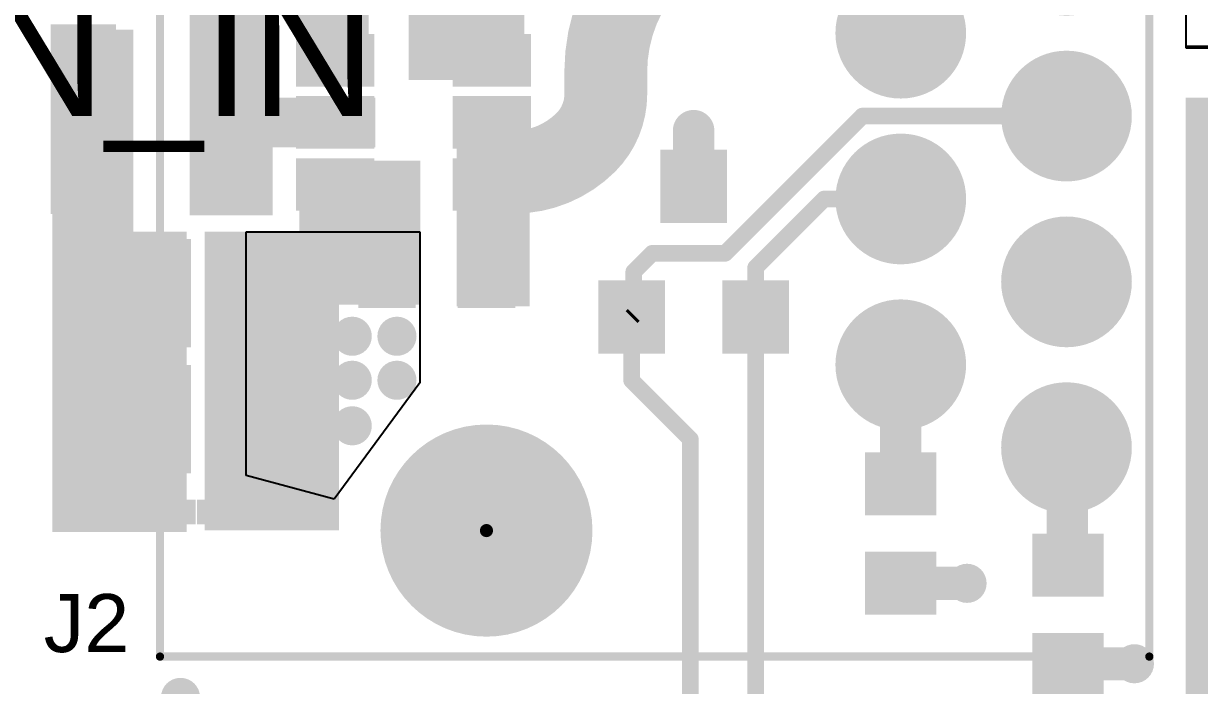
# Model space of a CAD drawing. Header units: millimetres. Extents: x -35.7 to 35.7, y -3.2 to 68.2.
# Drawn here: x -25.89 to -7.87, y 32.34 to 42.48 of the extents above; entities that cross this region are included whole.
import ezdxf

# ---------------------------------------------------------------- set-up
doc = ezdxf.new("R2010")
doc.units = ezdxf.units.MM
for name, color, linetype in [('BottomLayer', 5, 'Continuous'), ('BottomPaste', 16, 'Continuous'), ('BottomSolder', 6, 'Continuous'), ('MultiLayer', 9, 'Continuous'), ('PadHoleLayer', 156, 'Continuous'), ('TopLayer', 1, 'Continuous'), ('TopOverlay', 2, 'Continuous'), ('TopSolder', 216, 'Continuous'), ('ViaHoleLayer', 16, 'Continuous')]:
    doc.layers.add(name, color=color, linetype=linetype)
doc.styles.add('Arial', font='', dxfattribs={"height": 0.2})
doc.styles.get('Arial').set_extended_font_data('Arial')

# ---------------------------------------------------------------- blocks, each defined once
blk = doc.blocks.new('R__0603_B_4')
at = {"layer": 'BottomLayer'}
for points in [[(-1.143, -0.4445), (-1.143, 0.4445), (-0.381, 0.4445), (-0.381, -0.4445)], [(0.381, -0.4445), (0.381, 0.4445), (1.143, 0.4445), (1.143, -0.4445)]]:
    blk.add_hatch(color=5, dxfattribs=at).paths.add_polyline_path(points)
at = {"layer": 'BottomPaste'}
for points in [[(-1.143, -0.4445), (-1.143, 0.4445), (-0.381, 0.4445), (-0.381, -0.4445)], [(0.381, -0.4445), (0.381, 0.4445), (1.143, 0.4445), (1.143, -0.4445)]]:
    blk.add_hatch(color=16, dxfattribs=at).paths.add_polyline_path(points)
at = {"layer": 'BottomSolder'}
for points in [[(-1.2446, -0.5461), (-1.2446, 0.5461), (-0.2794, 0.5461), (-0.2794, -0.5461)], [(0.2794, -0.5461), (0.2794, 0.5461), (1.2446, 0.5461), (1.2446, -0.5461)]]:
    blk.add_hatch(color=6, dxfattribs=at).paths.add_polyline_path(points)
blk = doc.blocks.new('R__0603_B_6')
at = {"layer": 'BottomLayer'}
for points in [[(-1.143, -0.4445), (-1.143, 0.4445), (-0.381, 0.4445), (-0.381, -0.4445)], [(0.381, -0.4445), (0.381, 0.4445), (1.143, 0.4445), (1.143, -0.4445)]]:
    blk.add_hatch(color=5, dxfattribs=at).paths.add_polyline_path(points)
at = {"layer": 'BottomPaste'}
for points in [[(-1.143, -0.4445), (-1.143, 0.4445), (-0.381, 0.4445), (-0.381, -0.4445)], [(0.381, -0.4445), (0.381, 0.4445), (1.143, 0.4445), (1.143, -0.4445)]]:
    blk.add_hatch(color=16, dxfattribs=at).paths.add_polyline_path(points)
at = {"layer": 'BottomSolder'}
for points in [[(-1.2446, -0.5461), (-1.2446, 0.5461), (-0.2794, 0.5461), (-0.2794, -0.5461)], [(0.2794, -0.5461), (0.2794, 0.5461), (1.2446, 0.5461), (1.2446, -0.5461)]]:
    blk.add_hatch(color=6, dxfattribs=at).paths.add_polyline_path(points)
blk = doc.blocks.new('2_DFN__0_6_0_3__B_17')
at = {"layer": 'BottomLayer'}
for points in [[(-0.065, -0.135), (-0.325, -0.135), (-0.325, 0.135), (-0.065, 0.135)], [(0.325, -0.135), (0.065, -0.135), (0.065, 0.135), (0.325, 0.135)]]:
    blk.add_hatch(color=5, dxfattribs=at).paths.add_polyline_path(points)
at = {"layer": 'BottomPaste'}
for points in [[(-0.065, -0.135), (-0.325, -0.135), (-0.325, 0.135), (-0.065, 0.135)], [(0.325, -0.135), (0.065, -0.135), (0.065, 0.135), (0.325, 0.135)]]:
    blk.add_hatch(color=16, dxfattribs=at).paths.add_polyline_path(points)
at = {"layer": 'BottomSolder'}
for points in [[(-0.01, -0.19), (-0.38, -0.19), (-0.38, 0.19), (-0.01, 0.19)], [(0.38, -0.19), (0.01, -0.19), (0.01, 0.19), (0.38, 0.19)]]:
    blk.add_hatch(color=6, dxfattribs=at).paths.add_polyline_path(points)
blk = doc.blocks.new('TSOT_23_6_B_19')
at = {"layer": 'BottomLayer'}
for points in [[(-1.7, 1.25), (-0.7, 1.25), (-0.7, 0.65), (-1.7, 0.65)], [(0.7, 1.25), (1.7, 1.25), (1.7, 0.65), (0.7, 0.65)], [(-1.7, 0.3), (-0.7, 0.3), (-0.7, -0.3), (-1.7, -0.3)], [(0.7, 0.3), (1.7, 0.3), (1.7, -0.3), (0.7, -0.3)], [(-1.7, -0.65), (-0.7, -0.65), (-0.7, -1.25), (-1.7, -1.25)], [(0.7, -0.65), (1.7, -0.65), (1.7, -1.25), (0.7, -1.25)]]:
    blk.add_hatch(color=5, dxfattribs=at).paths.add_polyline_path(points)
at = {"layer": 'BottomPaste'}
for points in [[(-1.7, 1.25), (-0.7, 1.25), (-0.7, 0.65), (-1.7, 0.65)], [(0.7, 1.25), (1.7, 1.25), (1.7, 0.65), (0.7, 0.65)], [(-1.7, 0.3), (-0.7, 0.3), (-0.7, -0.3), (-1.7, -0.3)], [(0.7, 0.3), (1.7, 0.3), (1.7, -0.3), (0.7, -0.3)], [(-1.7, -0.65), (-0.7, -0.65), (-0.7, -1.25), (-1.7, -1.25)], [(0.7, -0.65), (1.7, -0.65), (1.7, -1.25), (0.7, -1.25)]]:
    blk.add_hatch(color=16, dxfattribs=at).paths.add_polyline_path(points)
at = {"layer": 'BottomSolder'}
for points in [[(-1.802, 1.352), (-0.598, 1.352), (-0.598, 0.548), (-1.802, 0.548)], [(0.598, 1.352), (1.802, 1.352), (1.802, 0.548), (0.598, 0.548)], [(-1.802, 0.402), (-0.598, 0.402), (-0.598, -0.402), (-1.802, -0.402)], [(0.598, 0.402), (1.802, 0.402), (1.802, -0.402), (0.598, -0.402)], [(-1.802, -0.548), (-0.598, -0.548), (-0.598, -1.352), (-1.802, -1.352)], [(0.598, -0.548), (1.802, -0.548), (1.802, -1.352), (0.598, -1.352)]]:
    blk.add_hatch(color=6, dxfattribs=at).paths.add_polyline_path(points)
blk = doc.blocks.new('FNR3015S3R9MT_B_20')
at = {"layer": 'BottomLayer'}
for points in [[(-1.55, 1.35), (-0.75, 1.35), (-0.75, -1.35), (-1.55, -1.35)], [(0.75, 1.35), (1.55, 1.35), (1.55, -1.35), (0.75, -1.35)]]:
    blk.add_hatch(color=5, dxfattribs=at).paths.add_polyline_path(points)
at = {"layer": 'BottomPaste'}
for points in [[(-1.55, 1.35), (-0.75, 1.35), (-0.75, -1.35), (-1.55, -1.35)], [(0.75, 1.35), (1.55, 1.35), (1.55, -1.35), (0.75, -1.35)]]:
    blk.add_hatch(color=16, dxfattribs=at).paths.add_polyline_path(points)
at = {"layer": 'BottomSolder'}
for points in [[(-1.652, 1.452), (-0.648, 1.452), (-0.648, -1.452), (-1.652, -1.452)], [(0.648, 1.452), (1.652, 1.452), (1.652, -1.452), (0.648, -1.452)]]:
    blk.add_hatch(color=6, dxfattribs=at).paths.add_polyline_path(points)
blk = doc.blocks.new('C___0805_B_21')
at = {"layer": 'BottomLayer'}
for points in [[(-1.524, 0.762), (-0.508, 0.762), (-0.508, -0.762), (-1.524, -0.762)], [(0.508, 0.762), (1.524, 0.762), (1.524, -0.762), (0.508, -0.762)]]:
    blk.add_hatch(color=5, dxfattribs=at).paths.add_polyline_path(points)
at = {"layer": 'BottomPaste'}
for points in [[(-1.524, 0.762), (-0.508, 0.762), (-0.508, -0.762), (-1.524, -0.762)], [(0.508, 0.762), (1.524, 0.762), (1.524, -0.762), (0.508, -0.762)]]:
    blk.add_hatch(color=16, dxfattribs=at).paths.add_polyline_path(points)
at = {"layer": 'BottomSolder'}
for points in [[(-1.594, 0.832), (-0.438, 0.832), (-0.438, -0.832), (-1.594, -0.832)], [(0.438, 0.832), (1.594, 0.832), (1.594, -0.832), (0.438, -0.832)]]:
    blk.add_hatch(color=6, dxfattribs=at).paths.add_polyline_path(points)
blk = doc.blocks.new('C___0805_B_22')
at = {"layer": 'BottomLayer'}
for points in [[(-1.524, 0.762), (-0.508, 0.762), (-0.508, -0.762), (-1.524, -0.762)], [(0.508, 0.762), (1.524, 0.762), (1.524, -0.762), (0.508, -0.762)]]:
    blk.add_hatch(color=5, dxfattribs=at).paths.add_polyline_path(points)
at = {"layer": 'BottomPaste'}
for points in [[(-1.524, 0.762), (-0.508, 0.762), (-0.508, -0.762), (-1.524, -0.762)], [(0.508, 0.762), (1.524, 0.762), (1.524, -0.762), (0.508, -0.762)]]:
    blk.add_hatch(color=16, dxfattribs=at).paths.add_polyline_path(points)
at = {"layer": 'BottomSolder'}
for points in [[(-1.594, 0.832), (-0.438, 0.832), (-0.438, -0.832), (-1.594, -0.832)], [(0.438, 0.832), (1.594, 0.832), (1.594, -0.832), (0.438, -0.832)]]:
    blk.add_hatch(color=6, dxfattribs=at).paths.add_polyline_path(points)
blk = doc.blocks.new('C___0603_B_23')
at = {"layer": 'BottomLayer'}
for points in [[(-1.143, -0.445), (-1.143, 0.445), (-0.381, 0.445), (-0.381, -0.445)], [(0.381, -0.445), (0.381, 0.445), (1.143, 0.445), (1.143, -0.445)]]:
    blk.add_hatch(color=5, dxfattribs=at).paths.add_polyline_path(points)
at = {"layer": 'BottomPaste'}
for points in [[(-1.143, -0.445), (-1.143, 0.445), (-0.381, 0.445), (-0.381, -0.445)], [(0.381, -0.445), (0.381, 0.445), (1.143, 0.445), (1.143, -0.445)]]:
    blk.add_hatch(color=16, dxfattribs=at).paths.add_polyline_path(points)
at = {"layer": 'BottomSolder'}
for points in [[(-1.203, -0.504), (-1.203, 0.504), (-0.321, 0.504), (-0.321, -0.504)], [(0.321, -0.504), (0.321, 0.504), (1.203, 0.504), (1.203, -0.504)]]:
    blk.add_hatch(color=6, dxfattribs=at).paths.add_polyline_path(points)
blk = doc.blocks.new('SOT_23_B_29')
at = {"layer": 'BottomLayer'}
for points in [[(-1.36, 1.46), (-0.54, 1.46), (-0.54, 0.54), (-1.36, 0.54)], [(0.54, 1.46), (1.36, 1.46), (1.36, 0.54), (0.54, 0.54)], [(-0.41, -0.54), (0.41, -0.54), (0.41, -1.46), (-0.41, -1.46)]]:
    blk.add_hatch(color=5, dxfattribs=at).paths.add_polyline_path(points)
at = {"layer": 'BottomPaste'}
for points in [[(-1.36, 1.46), (-0.54, 1.46), (-0.54, 0.54), (-1.36, 0.54)], [(0.54, 1.46), (1.36, 1.46), (1.36, 0.54), (0.54, 0.54)], [(-0.41, -0.54), (0.41, -0.54), (0.41, -1.46), (-0.41, -1.46)]]:
    blk.add_hatch(color=16, dxfattribs=at).paths.add_polyline_path(points)
at = {"layer": 'BottomSolder'}
for points in [[(-1.462, 1.562), (-0.438, 1.562), (-0.438, 0.438), (-1.462, 0.438)], [(0.438, 1.562), (1.462, 1.562), (1.462, 0.438), (0.438, 0.438)], [(-0.512, -0.438), (0.512, -0.438), (0.512, -1.562), (-0.512, -1.562)]]:
    blk.add_hatch(color=6, dxfattribs=at).paths.add_polyline_path(points)
blk = doc.blocks.new('0855115001_61')
at = {"layer": 'BottomLayer'}
h = blk.add_hatch(color=5, dxfattribs=at)
edge = h.paths.add_edge_path()
edge.add_arc((-3.175, 4.445), 0.9, 0, 360)
h = blk.add_hatch(color=5, dxfattribs=at)
edge = h.paths.add_edge_path()
edge.add_arc((-0.635, 4.445), 0.9, 0, 360)
h = blk.add_hatch(color=5, dxfattribs=at)
edge = h.paths.add_edge_path()
edge.add_arc((1.905, 4.445), 0.9, 0, 360)
h = blk.add_hatch(color=5, dxfattribs=at)
edge = h.paths.add_edge_path()
edge.add_arc((4.445, 4.445), 0.9, 0, 360)
h = blk.add_hatch(color=5, dxfattribs=at)
edge = h.paths.add_edge_path()
edge.add_arc((-4.445, 1.905), 0.9, 0, 360)
h = blk.add_hatch(color=5, dxfattribs=at)
edge = h.paths.add_edge_path()
edge.add_arc((-1.905, 1.905), 0.9, 0, 360)
h = blk.add_hatch(color=5, dxfattribs=at)
edge = h.paths.add_edge_path()
edge.add_arc((0.635, 1.905), 0.9, 0, 360)
h = blk.add_hatch(color=5, dxfattribs=at)
edge = h.paths.add_edge_path()
edge.add_arc((3.175, 1.905), 0.9, 0, 360)
at = {"layer": 'BottomSolder'}
h = blk.add_hatch(color=6, dxfattribs=at)
edge = h.paths.add_edge_path()
edge.add_arc((-3.175, 4.445), 1.0016, 0, 360)
h = blk.add_hatch(color=6, dxfattribs=at)
edge = h.paths.add_edge_path()
edge.add_arc((-0.635, 4.445), 1.0016, 0, 360)
h = blk.add_hatch(color=6, dxfattribs=at)
edge = h.paths.add_edge_path()
edge.add_arc((1.905, 4.445), 1.0016, 0, 360)
h = blk.add_hatch(color=6, dxfattribs=at)
edge = h.paths.add_edge_path()
edge.add_arc((4.445, 4.445), 1.0016, 0, 360)
h = blk.add_hatch(color=6, dxfattribs=at)
edge = h.paths.add_edge_path()
edge.add_arc((-4.445, 1.905), 1.0016, 0, 360)
h = blk.add_hatch(color=6, dxfattribs=at)
edge = h.paths.add_edge_path()
edge.add_arc((-1.905, 1.905), 1.0016, 0, 360)
h = blk.add_hatch(color=6, dxfattribs=at)
edge = h.paths.add_edge_path()
edge.add_arc((0.635, 1.905), 1.0016, 0, 360)
h = blk.add_hatch(color=6, dxfattribs=at)
edge = h.paths.add_edge_path()
edge.add_arc((3.175, 1.905), 1.0016, 0, 360)
h = blk.add_hatch(color=6, dxfattribs=at)
edge = h.paths.add_edge_path()
edge.add_arc((-5.715, -4.445), 0.1016, 0, 360)
h = blk.add_hatch(color=6, dxfattribs=at)
edge = h.paths.add_edge_path()
edge.add_arc((5.715, -4.445), 0.1016, 0, 360)
at = {"layer": 'MultiLayer'}
h = blk.add_hatch(color=9, dxfattribs=at)
edge = h.paths.add_edge_path()
edge.add_arc((-3.175, 4.445), 0.9, 0, 360)
h = blk.add_hatch(color=9, dxfattribs=at)
edge = h.paths.add_edge_path()
edge.add_arc((-0.635, 4.445), 0.9, 0, 360)
h = blk.add_hatch(color=9, dxfattribs=at)
edge = h.paths.add_edge_path()
edge.add_arc((1.905, 4.445), 0.9, 0, 360)
h = blk.add_hatch(color=9, dxfattribs=at)
edge = h.paths.add_edge_path()
edge.add_arc((4.445, 4.445), 0.9, 0, 360)
h = blk.add_hatch(color=9, dxfattribs=at)
edge = h.paths.add_edge_path()
edge.add_arc((-4.445, 1.905), 0.9, 0, 360)
h = blk.add_hatch(color=9, dxfattribs=at)
edge = h.paths.add_edge_path()
edge.add_arc((-1.905, 1.905), 0.9, 0, 360)
h = blk.add_hatch(color=9, dxfattribs=at)
edge = h.paths.add_edge_path()
edge.add_arc((0.635, 1.905), 0.9, 0, 360)
h = blk.add_hatch(color=9, dxfattribs=at)
edge = h.paths.add_edge_path()
edge.add_arc((3.175, 1.905), 0.9, 0, 360)
at = {"layer": 'PadHoleLayer'}
h = blk.add_hatch(color=156, dxfattribs=at)
edge = h.paths.add_edge_path()
edge.add_arc((-3.175, 4.445), 0.5, 0, 360)
h = blk.add_hatch(color=156, dxfattribs=at)
edge = h.paths.add_edge_path()
edge.add_arc((-0.635, 4.445), 0.5, 0, 360)
h = blk.add_hatch(color=156, dxfattribs=at)
edge = h.paths.add_edge_path()
edge.add_arc((1.905, 4.445), 0.5, 0, 360)
h = blk.add_hatch(color=156, dxfattribs=at)
edge = h.paths.add_edge_path()
edge.add_arc((4.445, 4.445), 0.5, 0, 360)
h = blk.add_hatch(color=156, dxfattribs=at)
edge = h.paths.add_edge_path()
edge.add_arc((-4.445, 1.905), 0.5, 0, 360)
h = blk.add_hatch(color=156, dxfattribs=at)
edge = h.paths.add_edge_path()
edge.add_arc((-1.905, 1.905), 0.5, 0, 360)
h = blk.add_hatch(color=156, dxfattribs=at)
edge = h.paths.add_edge_path()
edge.add_arc((0.635, 1.905), 0.5, 0, 360)
h = blk.add_hatch(color=156, dxfattribs=at)
edge = h.paths.add_edge_path()
edge.add_arc((3.175, 1.905), 0.5, 0, 360)
h = blk.add_hatch(color=156, dxfattribs=at)
edge = h.paths.add_edge_path()
edge.add_arc((-5.715, -4.445), 1.625, 0, 360)
h = blk.add_hatch(color=156, dxfattribs=at)
edge = h.paths.add_edge_path()
edge.add_arc((5.715, -4.445), 1.625, 0, 360)
at = {"layer": 'TopLayer'}
h = blk.add_hatch(color=1, dxfattribs=at)
edge = h.paths.add_edge_path()
edge.add_arc((-3.175, 4.445), 0.9, 0, 360)
h = blk.add_hatch(color=1, dxfattribs=at)
edge = h.paths.add_edge_path()
edge.add_arc((-0.635, 4.445), 0.9, 0, 360)
h = blk.add_hatch(color=1, dxfattribs=at)
edge = h.paths.add_edge_path()
edge.add_arc((1.905, 4.445), 0.9, 0, 360)
h = blk.add_hatch(color=1, dxfattribs=at)
edge = h.paths.add_edge_path()
edge.add_arc((4.445, 4.445), 0.9, 0, 360)
h = blk.add_hatch(color=1, dxfattribs=at)
edge = h.paths.add_edge_path()
edge.add_arc((-4.445, 1.905), 0.9, 0, 360)
h = blk.add_hatch(color=1, dxfattribs=at)
edge = h.paths.add_edge_path()
edge.add_arc((-1.905, 1.905), 0.9, 0, 360)
h = blk.add_hatch(color=1, dxfattribs=at)
edge = h.paths.add_edge_path()
edge.add_arc((0.635, 1.905), 0.9, 0, 360)
h = blk.add_hatch(color=1, dxfattribs=at)
edge = h.paths.add_edge_path()
edge.add_arc((3.175, 1.905), 0.9, 0, 360)
at = {"layer": 'TopSolder'}
h = blk.add_hatch(color=216, dxfattribs=at)
edge = h.paths.add_edge_path()
edge.add_arc((-3.175, 4.445), 1.0016, 0, 360)
h = blk.add_hatch(color=216, dxfattribs=at)
edge = h.paths.add_edge_path()
edge.add_arc((-0.635, 4.445), 1.0016, 0, 360)
h = blk.add_hatch(color=216, dxfattribs=at)
edge = h.paths.add_edge_path()
edge.add_arc((1.905, 4.445), 1.0016, 0, 360)
h = blk.add_hatch(color=216, dxfattribs=at)
edge = h.paths.add_edge_path()
edge.add_arc((4.445, 4.445), 1.0016, 0, 360)
h = blk.add_hatch(color=216, dxfattribs=at)
edge = h.paths.add_edge_path()
edge.add_arc((-4.445, 1.905), 1.0016, 0, 360)
h = blk.add_hatch(color=216, dxfattribs=at)
edge = h.paths.add_edge_path()
edge.add_arc((-1.905, 1.905), 1.0016, 0, 360)
h = blk.add_hatch(color=216, dxfattribs=at)
edge = h.paths.add_edge_path()
edge.add_arc((0.635, 1.905), 1.0016, 0, 360)
h = blk.add_hatch(color=216, dxfattribs=at)
edge = h.paths.add_edge_path()
edge.add_arc((3.175, 1.905), 1.0016, 0, 360)
h = blk.add_hatch(color=216, dxfattribs=at)
edge = h.paths.add_edge_path()
edge.add_arc((-5.715, -4.445), 0.1016, 0, 360)
h = blk.add_hatch(color=216, dxfattribs=at)
edge = h.paths.add_edge_path()
edge.add_arc((5.715, -4.445), 0.1016, 0, 360)
at = {"layer": 'TopOverlay'}
for points, const_width in [([(7.6454, 5.715), (-7.6708, 5.715)], 0.127), ([(-7.6708, -9.4488), (-7.6708, 5.715)], 0.127), ([(7.6454, -9.4488), (7.6454, 5.715)], 0.127), ([(-5.588, 1.9558), (-5.8928, 2.2606)], 0.254), ([(-5.8928, 1.651), (-5.8928, 2.2606)], 0.254), ([(-5.8928, 1.651), (-5.588, 1.9558)], 0.254), ([(7.6454, -9.4488), (-7.6708, -9.4488)], 0.127)]:
    blk.add_lwpolyline(points, dxfattribs=dict(at, const_width=const_width))
for points, const_width in [([(-7.70255, 5.715, 1), (-7.63905, 5.715, 1)], 0.0635), ([(-7.70255, 5.715, 1), (-7.63905, 5.715, 1)], 0.0635), ([(7.61365, 5.715, 1), (7.67715, 5.715, 1)], 0.0635), ([(7.61365, 5.715, 1), (7.67715, 5.715, 1)], 0.0635), ([(-5.9563, 2.2606, 1), (-5.8293, 2.2606, 1)], 0.127), ([(-5.9563, 2.2606, 1), (-5.8293, 2.2606, 1)], 0.127), ([(-5.6515, 1.9558, 1), (-5.5245, 1.9558, 1)], 0.127), ([(-5.6515, 1.9558, 1), (-5.5245, 1.9558, 1)], 0.127), ([(-5.9563, 1.651, 1), (-5.8293, 1.651, 1)], 0.127), ([(-5.9563, 1.651, 1), (-5.8293, 1.651, 1)], 0.127), ([(-7.70255, -9.4488, 1), (-7.63905, -9.4488, 1)], 0.0635), ([(-7.70255, -9.4488, 1), (-7.63905, -9.4488, 1)], 0.0635), ([(7.61365, -9.4488, 1), (7.67715, -9.4488, 1)], 0.0635), ([(7.61365, -9.4488, 1), (7.67715, -9.4488, 1)], 0.0635)]:
    blk.add_lwpolyline(points, format="xyb", close=True, dxfattribs=dict(at, const_width=const_width))

msp = doc.modelspace()

# ---------------------------------------------------------------- hatches: boundary and pattern name
at = {"layer": 'BottomLayer'}
for points in [[(-23.343, 39.544), (-22.073, 39.544), (-22.073, 43.472), (-23.343, 43.472)], [(-20.599, 43.485), (-21.692, 43.485), (-21.692, 41.605), (-20.599, 41.605)], [(-19.99, 41.62), (-18.214, 41.62), (-18.214, 43.028), (-19.99, 43.028)], [(-25.451, 34.696), (-24.206, 34.696), (-24.206, 42.393), (-25.451, 42.393)], [(-20.498, 40.589), (-20.498, 41.351), (-23.114, 41.351), (-23.114, 40.589)], [(-18.136, 41.275), (-19.253, 41.275), (-19.253, 38.151), (-18.136, 38.151)], [(-2.243, 41.351), (-8.077, 41.351), (-8.077, 23.292), (-2.243, 23.292)], [(-19.812, 40.386), (-21.666, 40.386), (-21.666, 38.176), (-19.812, 38.176)], [(-24.587, 34.696), (-23.393, 34.696), (-23.393, 39.294), (-24.587, 39.294)], [(-23.114, 34.722), (-21.057, 34.722), (-21.057, 39.294), (-23.114, 39.294)]]:
    msp.add_hatch(color=5, dxfattribs=at).paths.add_polyline_path(points)
h = msp.add_hatch(color=5, dxfattribs=at)
edge = h.paths.add_edge_path()
edge.add_arc((-18.669, 42.647), 0.3, 0, 360)
h = msp.add_hatch(color=5, dxfattribs=at)
edge = h.paths.add_edge_path()
edge.add_arc((-19.635, 41.971), 0.3, 0, 360)
h = msp.add_hatch(color=5, dxfattribs=at)
edge = h.paths.add_edge_path()
edge.add_arc((-15.621, 40.843), 0.3, 0, 360)
h = msp.add_hatch(color=5, dxfattribs=at)
edge = h.paths.add_edge_path()
edge.add_arc((-20.168, 40), 0.3, 0, 360)
h = msp.add_hatch(color=5, dxfattribs=at)
edge = h.paths.add_edge_path()
edge.add_arc((-24.943, 38.964), 0.3, 0, 360)
h = msp.add_hatch(color=5, dxfattribs=at)
edge = h.paths.add_edge_path()
edge.add_arc((-24.943, 38.214), 0.3, 0, 360)
h = msp.add_hatch(color=5, dxfattribs=at)
edge = h.paths.add_edge_path()
edge.add_arc((-20.853, 37.694), 0.3, 0, 360)
h = msp.add_hatch(color=5, dxfattribs=at)
edge = h.paths.add_edge_path()
edge.add_arc((-20.168, 37.694), 0.3, 0, 360)
h = msp.add_hatch(color=5, dxfattribs=at)
edge = h.paths.add_edge_path()
edge.add_arc((-24.943, 37.465), 0.3, 0, 360)
h = msp.add_hatch(color=5, dxfattribs=at)
edge = h.paths.add_edge_path()
edge.add_arc((-20.853, 37.02), 0.3, 0, 360)
h = msp.add_hatch(color=5, dxfattribs=at)
edge = h.paths.add_edge_path()
edge.add_arc((-20.168, 37.02), 0.3, 0, 360)
h = msp.add_hatch(color=5, dxfattribs=at)
edge = h.paths.add_edge_path()
edge.add_arc((-24.943, 36.716), 0.3, 0, 360)
h = msp.add_hatch(color=5, dxfattribs=at)
edge = h.paths.add_edge_path()
edge.add_arc((-20.853, 36.322), 0.3, 0, 360)
h = msp.add_hatch(color=5, dxfattribs=at)
edge = h.paths.add_edge_path()
edge.add_arc((-24.943, 35.966), 0.3, 0, 360)
h = msp.add_hatch(color=5, dxfattribs=at)
edge = h.paths.add_edge_path()
edge.add_arc((-24.943, 35.217), 0.3, 0, 360)
h = msp.add_hatch(color=5, dxfattribs=at)
edge = h.paths.add_edge_path()
edge.add_arc((-22.174, 35.027), 0.3, 0, 360)
h = msp.add_hatch(color=5, dxfattribs=at)
edge = h.paths.add_edge_path()
edge.add_arc((-21.463, 35.027), 0.3, 0, 360)
h = msp.add_hatch(color=5, dxfattribs=at)
edge = h.paths.add_edge_path()
edge.add_arc((-11.43, 33.909), 0.3, 0, 360)
h = msp.add_hatch(color=5, dxfattribs=at)
edge = h.paths.add_edge_path()
edge.add_arc((-8.865, 32.677), 0.3, 0, 360)
h = msp.add_hatch(color=5, dxfattribs=at)
edge = h.paths.add_edge_path()
edge.add_arc((-23.485, 32.161), 0.3, 0, 360)
at = {"layer": 'BottomSolder'}
h = msp.add_hatch(color=6, dxfattribs=at)
edge = h.paths.add_edge_path()
edge.add_arc((-19.635, 41.971), 0.15, 0, 360)
h = msp.add_hatch(color=6, dxfattribs=at)
edge = h.paths.add_edge_path()
edge.add_arc((-15.621, 40.843), 0.15, 0, 360)
h = msp.add_hatch(color=6, dxfattribs=at)
edge = h.paths.add_edge_path()
edge.add_arc((-20.168, 40), 0.15, 0, 360)
h = msp.add_hatch(color=6, dxfattribs=at)
edge = h.paths.add_edge_path()
edge.add_arc((-24.943, 38.964), 0.15, 0, 360)
h = msp.add_hatch(color=6, dxfattribs=at)
edge = h.paths.add_edge_path()
edge.add_arc((-24.943, 38.214), 0.15, 0, 360)
h = msp.add_hatch(color=6, dxfattribs=at)
edge = h.paths.add_edge_path()
edge.add_arc((-20.853, 37.694), 0.15, 0, 360)
h = msp.add_hatch(color=6, dxfattribs=at)
edge = h.paths.add_edge_path()
edge.add_arc((-20.168, 37.694), 0.15, 0, 360)
h = msp.add_hatch(color=6, dxfattribs=at)
edge = h.paths.add_edge_path()
edge.add_arc((-24.943, 37.465), 0.15, 0, 360)
h = msp.add_hatch(color=6, dxfattribs=at)
edge = h.paths.add_edge_path()
edge.add_arc((-20.853, 37.02), 0.15, 0, 360)
h = msp.add_hatch(color=6, dxfattribs=at)
edge = h.paths.add_edge_path()
edge.add_arc((-20.168, 37.02), 0.15, 0, 360)
h = msp.add_hatch(color=6, dxfattribs=at)
edge = h.paths.add_edge_path()
edge.add_arc((-24.943, 36.716), 0.15, 0, 360)
h = msp.add_hatch(color=6, dxfattribs=at)
edge = h.paths.add_edge_path()
edge.add_arc((-20.853, 36.322), 0.15, 0, 360)
h = msp.add_hatch(color=6, dxfattribs=at)
edge = h.paths.add_edge_path()
edge.add_arc((-24.943, 35.966), 0.15, 0, 360)
h = msp.add_hatch(color=6, dxfattribs=at)
edge = h.paths.add_edge_path()
edge.add_arc((-24.943, 35.217), 0.15, 0, 360)
h = msp.add_hatch(color=6, dxfattribs=at)
edge = h.paths.add_edge_path()
edge.add_arc((-22.174, 35.027), 0.15, 0, 360)
h = msp.add_hatch(color=6, dxfattribs=at)
edge = h.paths.add_edge_path()
edge.add_arc((-21.463, 35.027), 0.15, 0, 360)
h = msp.add_hatch(color=6, dxfattribs=at)
edge = h.paths.add_edge_path()
edge.add_arc((-11.43, 33.909), 0.15, 0, 360)
h = msp.add_hatch(color=6, dxfattribs=at)
edge = h.paths.add_edge_path()
edge.add_arc((-8.865, 32.677), 0.15, 0, 360)
at = {"layer": 'TopLayer'}
h = msp.add_hatch(color=1, dxfattribs=at)
edge = h.paths.add_edge_path()
edge.add_arc((-18.669, 42.647), 0.3, 0, 360)
h = msp.add_hatch(color=1, dxfattribs=at)
edge = h.paths.add_edge_path()
edge.add_arc((-19.635, 41.971), 0.3, 0, 360)
msp.add_hatch(color=1, dxfattribs=at).paths.add_polyline_path([(-1.499, 28.092), (-1.499, 41.3), (-8.077, 41.3), (-8.077, 28.092)])
h = msp.add_hatch(color=1, dxfattribs=at)
edge = h.paths.add_edge_path()
edge.add_arc((-15.621, 40.843), 0.3, 0, 360)
h = msp.add_hatch(color=1, dxfattribs=at)
edge = h.paths.add_edge_path()
edge.add_arc((-20.168, 40), 0.3, 0, 360)
h = msp.add_hatch(color=1, dxfattribs=at)
edge = h.paths.add_edge_path()
edge.add_arc((-24.943, 38.964), 0.3, 0, 360)
h = msp.add_hatch(color=1, dxfattribs=at)
edge = h.paths.add_edge_path()
edge.add_arc((-24.943, 38.214), 0.3, 0, 360)
h = msp.add_hatch(color=1, dxfattribs=at)
edge = h.paths.add_edge_path()
edge.add_arc((-20.853, 37.694), 0.3, 0, 360)
h = msp.add_hatch(color=1, dxfattribs=at)
edge = h.paths.add_edge_path()
edge.add_arc((-20.168, 37.694), 0.3, 0, 360)
h = msp.add_hatch(color=1, dxfattribs=at)
edge = h.paths.add_edge_path()
edge.add_arc((-24.943, 37.465), 0.3, 0, 360)
h = msp.add_hatch(color=1, dxfattribs=at)
edge = h.paths.add_edge_path()
edge.add_arc((-20.853, 37.02), 0.3, 0, 360)
h = msp.add_hatch(color=1, dxfattribs=at)
edge = h.paths.add_edge_path()
edge.add_arc((-20.168, 37.02), 0.3, 0, 360)
h = msp.add_hatch(color=1, dxfattribs=at)
edge = h.paths.add_edge_path()
edge.add_arc((-24.943, 36.716), 0.3, 0, 360)
h = msp.add_hatch(color=1, dxfattribs=at)
edge = h.paths.add_edge_path()
edge.add_arc((-20.853, 36.322), 0.3, 0, 360)
h = msp.add_hatch(color=1, dxfattribs=at)
edge = h.paths.add_edge_path()
edge.add_arc((-24.943, 35.966), 0.3, 0, 360)
h = msp.add_hatch(color=1, dxfattribs=at)
edge = h.paths.add_edge_path()
edge.add_arc((-24.943, 35.217), 0.3, 0, 360)
h = msp.add_hatch(color=1, dxfattribs=at)
edge = h.paths.add_edge_path()
edge.add_arc((-22.174, 35.027), 0.3, 0, 360)
h = msp.add_hatch(color=1, dxfattribs=at)
edge = h.paths.add_edge_path()
edge.add_arc((-21.463, 35.027), 0.3, 0, 360)
h = msp.add_hatch(color=1, dxfattribs=at)
edge = h.paths.add_edge_path()
edge.add_arc((-11.43, 33.909), 0.3, 0, 360)
h = msp.add_hatch(color=1, dxfattribs=at)
edge = h.paths.add_edge_path()
edge.add_arc((-8.865, 32.677), 0.3, 0, 360)
h = msp.add_hatch(color=1, dxfattribs=at)
edge = h.paths.add_edge_path()
edge.add_arc((-23.485, 32.161), 0.3, 0, 360)
at = {"layer": 'TopSolder'}
h = msp.add_hatch(color=216, dxfattribs=at)
edge = h.paths.add_edge_path()
edge.add_arc((-19.635, 41.971), 0.15, 0, 360)
h = msp.add_hatch(color=216, dxfattribs=at)
edge = h.paths.add_edge_path()
edge.add_arc((-15.621, 40.843), 0.15, 0, 360)
h = msp.add_hatch(color=216, dxfattribs=at)
edge = h.paths.add_edge_path()
edge.add_arc((-20.168, 40), 0.15, 0, 360)
h = msp.add_hatch(color=216, dxfattribs=at)
edge = h.paths.add_edge_path()
edge.add_arc((-24.943, 38.964), 0.15, 0, 360)
h = msp.add_hatch(color=216, dxfattribs=at)
edge = h.paths.add_edge_path()
edge.add_arc((-24.943, 38.214), 0.15, 0, 360)
h = msp.add_hatch(color=216, dxfattribs=at)
edge = h.paths.add_edge_path()
edge.add_arc((-20.853, 37.694), 0.15, 0, 360)
h = msp.add_hatch(color=216, dxfattribs=at)
edge = h.paths.add_edge_path()
edge.add_arc((-20.168, 37.694), 0.15, 0, 360)
h = msp.add_hatch(color=216, dxfattribs=at)
edge = h.paths.add_edge_path()
edge.add_arc((-24.943, 37.465), 0.15, 0, 360)
h = msp.add_hatch(color=216, dxfattribs=at)
edge = h.paths.add_edge_path()
edge.add_arc((-20.853, 37.02), 0.15, 0, 360)
h = msp.add_hatch(color=216, dxfattribs=at)
edge = h.paths.add_edge_path()
edge.add_arc((-20.168, 37.02), 0.15, 0, 360)
h = msp.add_hatch(color=216, dxfattribs=at)
edge = h.paths.add_edge_path()
edge.add_arc((-24.943, 36.716), 0.15, 0, 360)
h = msp.add_hatch(color=216, dxfattribs=at)
edge = h.paths.add_edge_path()
edge.add_arc((-20.853, 36.322), 0.15, 0, 360)
h = msp.add_hatch(color=216, dxfattribs=at)
edge = h.paths.add_edge_path()
edge.add_arc((-24.943, 35.966), 0.15, 0, 360)
h = msp.add_hatch(color=216, dxfattribs=at)
edge = h.paths.add_edge_path()
edge.add_arc((-24.943, 35.217), 0.15, 0, 360)
h = msp.add_hatch(color=216, dxfattribs=at)
edge = h.paths.add_edge_path()
edge.add_arc((-22.174, 35.027), 0.15, 0, 360)
h = msp.add_hatch(color=216, dxfattribs=at)
edge = h.paths.add_edge_path()
edge.add_arc((-21.463, 35.027), 0.15, 0, 360)
h = msp.add_hatch(color=216, dxfattribs=at)
edge = h.paths.add_edge_path()
edge.add_arc((-11.43, 33.909), 0.15, 0, 360)
h = msp.add_hatch(color=216, dxfattribs=at)
edge = h.paths.add_edge_path()
edge.add_arc((-8.865, 32.677), 0.15, 0, 360)
at = {"layer": 'ViaHoleLayer'}
h = msp.add_hatch(color=16, dxfattribs=at)
edge = h.paths.add_edge_path()
edge.add_arc((-19.635, 41.971), 0.15, 0, 360)
h = msp.add_hatch(color=16, dxfattribs=at)
edge = h.paths.add_edge_path()
edge.add_arc((-15.621, 40.843), 0.15, 0, 360)
h = msp.add_hatch(color=16, dxfattribs=at)
edge = h.paths.add_edge_path()
edge.add_arc((-20.168, 40), 0.15, 0, 360)
h = msp.add_hatch(color=16, dxfattribs=at)
edge = h.paths.add_edge_path()
edge.add_arc((-24.943, 38.964), 0.15, 0, 360)
h = msp.add_hatch(color=16, dxfattribs=at)
edge = h.paths.add_edge_path()
edge.add_arc((-24.943, 38.214), 0.15, 0, 360)
h = msp.add_hatch(color=16, dxfattribs=at)
edge = h.paths.add_edge_path()
edge.add_arc((-20.853, 37.694), 0.15, 0, 360)
h = msp.add_hatch(color=16, dxfattribs=at)
edge = h.paths.add_edge_path()
edge.add_arc((-20.168, 37.694), 0.15, 0, 360)
h = msp.add_hatch(color=16, dxfattribs=at)
edge = h.paths.add_edge_path()
edge.add_arc((-24.943, 37.465), 0.15, 0, 360)
h = msp.add_hatch(color=16, dxfattribs=at)
edge = h.paths.add_edge_path()
edge.add_arc((-20.853, 37.02), 0.15, 0, 360)
h = msp.add_hatch(color=16, dxfattribs=at)
edge = h.paths.add_edge_path()
edge.add_arc((-20.168, 37.02), 0.15, 0, 360)
h = msp.add_hatch(color=16, dxfattribs=at)
edge = h.paths.add_edge_path()
edge.add_arc((-24.943, 36.716), 0.15, 0, 360)
h = msp.add_hatch(color=16, dxfattribs=at)
edge = h.paths.add_edge_path()
edge.add_arc((-20.853, 36.322), 0.15, 0, 360)
h = msp.add_hatch(color=16, dxfattribs=at)
edge = h.paths.add_edge_path()
edge.add_arc((-24.943, 35.966), 0.15, 0, 360)
h = msp.add_hatch(color=16, dxfattribs=at)
edge = h.paths.add_edge_path()
edge.add_arc((-24.943, 35.217), 0.15, 0, 360)
h = msp.add_hatch(color=16, dxfattribs=at)
edge = h.paths.add_edge_path()
edge.add_arc((-22.174, 35.027), 0.15, 0, 360)
h = msp.add_hatch(color=16, dxfattribs=at)
edge = h.paths.add_edge_path()
edge.add_arc((-21.463, 35.027), 0.15, 0, 360)
h = msp.add_hatch(color=16, dxfattribs=at)
edge = h.paths.add_edge_path()
edge.add_arc((-11.43, 33.909), 0.15, 0, 360)
h = msp.add_hatch(color=16, dxfattribs=at)
edge = h.paths.add_edge_path()
edge.add_arc((-8.865, 32.677), 0.15, 0, 360)

# ---------------------------------------------------------------- linework, layer by layer
at = {"layer": 'BottomLayer'}
for p, q in [((-8.077, 46.569), (-8.077, 42.139)), ((-8.077, 42.139), (-0.838, 42.139)), ((-22.479, 35.56), (-22.479, 39.294)), ((-22.479, 39.294), (-19.815, 39.294)), ((-19.815, 39.294), (-19.815, 36.982)), ((-19.815, 36.982), (-21.128, 35.196)), ((-21.128, 35.196), (-22.479, 35.56))]:
    msp.add_line(p, q, dxfattribs=at)
at = {"layer": 'BottomLayer', "const_width": 1.27}
for points in [[(-16.967, 41.747, -0.198912), (-16.223, 43.543)], [(-16.967, 41.401, -0.198912), (-17.272, 40.665)], [(-17.272, 40.665, -0.198912), (-18.376, 40.208)]]:
    msp.add_lwpolyline(points, format="xyb", dxfattribs=at)
at = {"layer": 'BottomLayer'}
for points, const_width in [([(-16.967, 41.401), (-16.967, 41.747)], 1.27), ([(-22.377, 40.996), (-22.352, 40.97)], 0.635), ([(-15.621, 39.989), (-15.621, 40.843)], 0.635), ([(-15.138, 38.964), (-13.035, 41.067)], 0.254), ([(-13.035, 41.067), (-9.906, 41.067)], 0.254), ([(-18.593, 40.208), (-18.376, 40.208)], 1.27), ([(-14.671, 38.745), (-13.619, 39.797)], 0.254), ([(-13.619, 39.797), (-12.446, 39.797)], 0.254), ([(-16.538, 38.681), (-16.256, 38.964)], 0.254), ([(-16.256, 38.964), (-15.138, 38.964)], 0.254), ([(-16.538, 38.022), (-16.538, 38.681)], 0.254), ([(-14.671, 37.989), (-14.671, 38.745)], 0.254), ([(-16.571, 37.989), (-16.538, 38.022)], 0.254), ([(-16.571, 37.018), (-16.571, 37.989)], 0.254), ([(-14.671, 24.432), (-14.671, 37.989)], 0.254), ([(-12.446, 35.433), (-12.446, 37.257)], 0.635), ([(-16.571, 37.018), (-15.672, 36.119)], 0.254), ([(-15.672, 24.663), (-15.672, 36.119)], 0.254), ([(-9.893, 34.201), (-9.893, 35.974)], 0.635), ([(-9.906, 35.987), (-9.893, 35.974)], 0.457), ([(-9.893, 34.201), (-9.881, 34.188)], 0.457), ([(-12.446, 33.909), (-11.43, 33.909)], 0.508), ([(-9.881, 32.677), (-8.865, 32.677)], 0.508)]:
    msp.add_lwpolyline(points, dxfattribs=dict(at, const_width=const_width))
for points, const_width in [([(-17.285, 41.747, 1), (-16.65, 41.747, 1)], 0.635), ([(-17.285, 41.747, 1), (-16.65, 41.747, 1)], 0.635), ([(-17.285, 41.401, 1), (-16.65, 41.401, 1)], 0.635), ([(-17.285, 41.401, 1), (-16.65, 41.401, 1)], 0.635), ([(-22.536, 40.996, 1), (-22.219, 40.996, 1)], 0.318), ([(-22.511, 40.97, 1), (-22.193, 40.97, 1)], 0.318), ([(-17.59, 40.665, 1), (-16.954, 40.665, 1)], 0.635), ([(-17.59, 40.665, 1), (-16.954, 40.665, 1)], 0.635), ([(-15.78, 40.843, 1), (-15.462, 40.843, 1)], 0.318), ([(-13.099, 41.067, 1), (-12.972, 41.067, 1)], 0.127), ([(-13.099, 41.067, 1), (-12.972, 41.067, 1)], 0.127), ([(-9.97, 41.067, 1), (-9.842, 41.067, 1)], 0.127), ([(-18.91, 40.208, 1), (-18.275, 40.208, 1)], 0.635), ([(-18.693, 40.208, 1), (-18.058, 40.208, 1)], 0.635), ([(-18.693, 40.208, 1), (-18.058, 40.208, 1)], 0.635), ([(-15.78, 39.989, 1), (-15.462, 39.989, 1)], 0.318), ([(-13.683, 39.797, 1), (-13.556, 39.797, 1)], 0.127), ([(-13.683, 39.797, 1), (-13.556, 39.797, 1)], 0.127), ([(-12.509, 39.797, 1), (-12.383, 39.797, 1)], 0.127), ([(-16.32, 38.964, 1), (-16.192, 38.964, 1)], 0.127), ([(-16.32, 38.964, 1), (-16.192, 38.964, 1)], 0.127), ([(-15.202, 38.964, 1), (-15.075, 38.964, 1)], 0.127), ([(-15.202, 38.964, 1), (-15.075, 38.964, 1)], 0.127), ([(-16.602, 38.681, 1), (-16.475, 38.681, 1)], 0.127), ([(-16.602, 38.681, 1), (-16.475, 38.681, 1)], 0.127), ([(-14.734, 38.745, 1), (-14.607, 38.745, 1)], 0.127), ([(-14.734, 38.745, 1), (-14.607, 38.745, 1)], 0.127), ([(-16.635, 37.989, 1), (-16.508, 37.989, 1)], 0.127), ([(-16.635, 37.989, 1), (-16.508, 37.989, 1)], 0.127), ([(-16.602, 38.022, 1), (-16.475, 38.022, 1)], 0.127), ([(-16.602, 38.022, 1), (-16.475, 38.022, 1)], 0.127), ([(-14.734, 37.989, 1), (-14.607, 37.989, 1)], 0.127), ([(-14.734, 37.989, 1), (-14.607, 37.989, 1)], 0.127), ([(-12.605, 37.257, 1), (-12.287, 37.257, 1)], 0.318), ([(-16.635, 37.018, 1), (-16.508, 37.018, 1)], 0.127), ([(-16.635, 37.018, 1), (-16.508, 37.018, 1)], 0.127), ([(-15.735, 36.119, 1), (-15.608, 36.119, 1)], 0.127), ([(-15.735, 36.119, 1), (-15.608, 36.119, 1)], 0.127), ([(-10.052, 35.974, 1), (-9.735, 35.974, 1)], 0.318), ([(-10.02, 35.987, 1), (-9.792, 35.987, 1)], 0.229), ([(-10.008, 35.974, 1), (-9.779, 35.974, 1)], 0.229), ([(-12.605, 35.433, 1), (-12.287, 35.433, 1)], 0.318), ([(-10.052, 34.201, 1), (-9.735, 34.201, 1)], 0.318), ([(-10.008, 34.201, 1), (-9.779, 34.201, 1)], 0.229), ([(-9.995, 34.188, 1), (-9.766, 34.188, 1)], 0.229), ([(-12.573, 33.909, 1), (-12.319, 33.909, 1)], 0.254), ([(-11.557, 33.909, 1), (-11.303, 33.909, 1)], 0.254), ([(-10.008, 32.677, 1), (-9.754, 32.677, 1)], 0.254), ([(-8.992, 32.677, 1), (-8.738, 32.677, 1)], 0.254)]:
    msp.add_lwpolyline(points, format="xyb", close=True, dxfattribs=dict(at, const_width=const_width))
at = {"layer": 'TopLayer'}
for p, q in [((-8.077, 48.282), (-8.077, 42.113)), ((-8.077, 42.113), (0.279, 42.113))]:
    msp.add_line(p, q, dxfattribs=at)
at = {"layer": 'TopLayer', "const_width": 0.635}
msp.add_lwpolyline([(-10.154, 36.017), (-9.855, 36.017)], dxfattribs=at)
at = {"layer": 'TopLayer', "const_width": 0.318}
for points in [[(-10.313, 36.017, 1), (-9.996, 36.017, 1)], [(-10.014, 36.017, 1), (-9.696, 36.017, 1)]]:
    msp.add_lwpolyline(points, format="xyb", close=True, dxfattribs=at)

# ---------------------------------------------------------------- block references
for name, p, rotation in [('0855115001_61', (-14.351, 40.432), 270), ('FNR3015S3R9MT_B_20', (-23.825, 41.021), 180), ('TSOT_23_6_B_19', (-19.914, 40.97), 180), ('SOT_23_B_29', (-15.621, 38.989), 180), ('C___0805_B_22', (-22.885, 38.354), 180), ('C___0805_B_21', (-22.885, 36.424), 180), ('R__0603_B_4', (-12.446, 34.671), 270), ('2_DFN__0_6_0_3__B_17', (-23.241, 35.001), 180), ('R__0603_B_6', (-9.881, 33.426), 90)]:
    msp.add_blockref(name, p, dxfattribs=dict(rotation=rotation))
msp.add_blockref('C___0603_B_23', (-19.558, 38.633))

# ---------------------------------------------------------------- texts
at = {"layer": 'TopOverlay', "style": 'Arial'}
msp.add_text('CAN_IN', height=1.905, rotation=360, dxfattribs=at).set_placement((-30.246, 41.067))
msp.add_text('J2', height=0.889, dxfattribs=at).set_placement((-25.582, 32.855))

doc.saveas('drawing.dxf')
